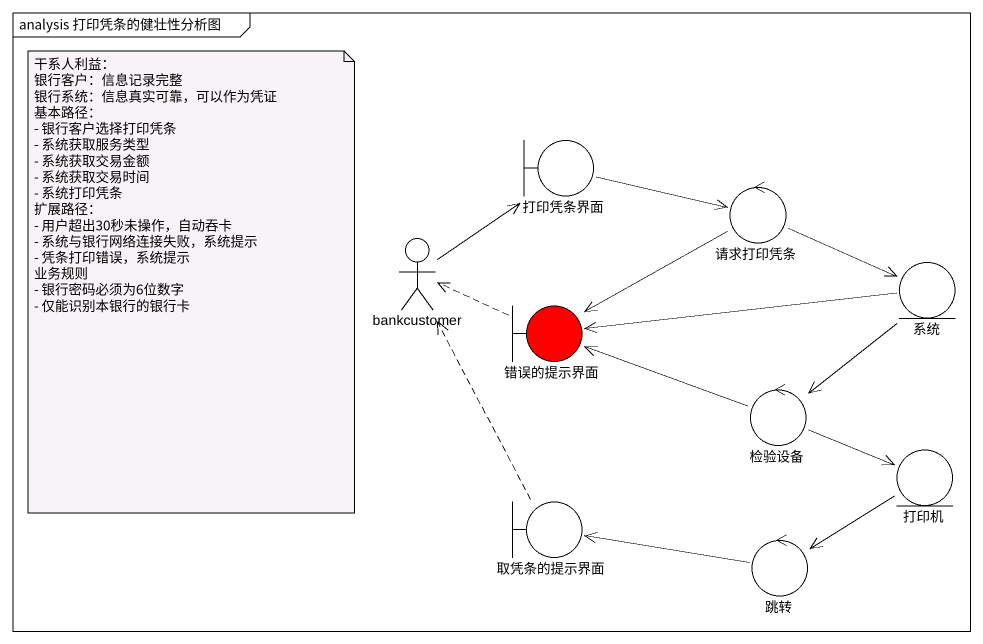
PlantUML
@startuml
mainframe analysis 打印凭条的健壮性分析图
boundary 打印凭条界面
control 请求打印凭条
actor bankcustomer
entity 系统
boundary 错误的提示界面 #FF0000
control 检验设备
entity 打印机
boundary 取凭条的提示界面
control 跳转
打印凭条界面 -right-> 请求打印凭条
请求打印凭条 -right-> 系统
请求打印凭条 -left-> 错误的提示界面
bankcustomer -up-> 打印凭条界面
系统 -left-> 错误的提示界面
系统 --> 检验设备
错误的提示界面 .left.> bankcustomer
检验设备 -left-> 错误的提示界面
检验设备 -right-> 打印机
打印机 --> 跳转
取凭条的提示界面 .up.> bankcustomer
跳转 -left-> 取凭条的提示界面
note as N1
  干系人利益：
  银行客户：信息记录完整
  银行系统：信息真实可靠，可以作为凭证
  基本路径：
  - 银行客户选择打印凭条
  - 系统获取服务类型
  - 系统获取交易金额
  - 系统获取交易时间
  - 系统打印凭条
  扩展路径：
  - 用户超出30秒未操作，自动吞卡
  - 系统与银行网络连接失败，系统提示
  - 凭条打印错误，系统提示
  业务规则
  - 银行密码必须为6位数字
  - 仅能识别本银行的银行卡
end note
@enduml
